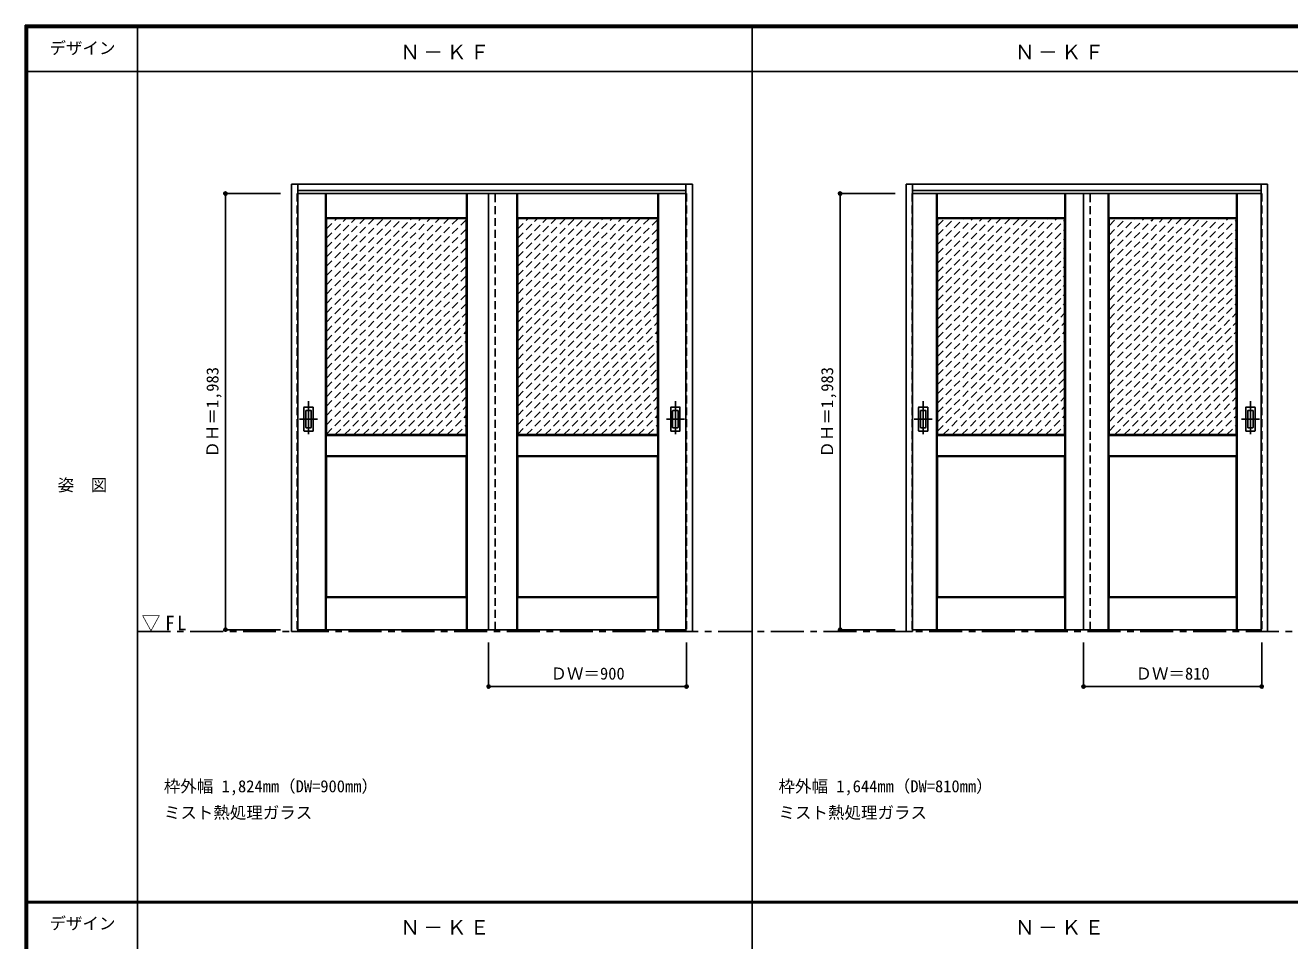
# Model space of a CAD drawing. Units: millimetres, scale not verified. Extents: x -6000 to 5700, y -4307 to 4260.
# Drawn here: x -6000 to -250, y 12 to 4175 of the extents above; entities that cross this region are included whole.
import ezdxf
from ezdxf.enums import TextEntityAlignment as Align

# ---------------------------------------------------------------- set-up
doc = ezdxf.new("R2010")
doc.units = ezdxf.units.MM
doc.header["$LTSCALE"] = 30
doc.header["$PDMODE"] = 32
doc.header["$PDSIZE"] = 15
doc.linetypes.add('CHAIN1', pattern=[8, 5, -1, 1, -1])
doc.linetypes.add('DASHED1', pattern=[1.8, 1.2, -0.6])
for name, color, linetype in [('0-0_補助線', 7, 'CHAIN1'), ('0-1_通り芯', 4, 'CHAIN1'), ('0-2_扉', 4, 'DASHED1'), ('0-3_仕上げ', 7, 'Continuous'), ('0-4_枠', 3, 'Continuous'), ('0-6_引手', 3, 'Continuous'), ('0-A_文字', 7, 'Continuous'), ('0-B_寸法', 4, 'Continuous'), ('0-C_ハッチ', 4, 'DASHED1'), ('F-1_枠', 6, 'Continuous'), ('F-A_文字', 7, 'Continuous')]:
    doc.layers.add(name, color=color, linetype=linetype)
doc.styles.add('ＭＳ ゴシック', font='')
doc.styles.get('ＭＳ ゴシック').set_extended_font_data('MS Gothic')

msp = doc.modelspace()

# ---------------------------------------------------------------- linework, layer by layer
at = {"layer": '0-0_補助線'}
msp.add_line((-5490, 1418), (5690, 1418), dxfattribs=at)
at = {"layer": '0-1_通り芯'}
for p, q in [((-4712, 2465), (-4712, 2303)), ((-3044, 2465), (-3044, 2303)), ((-1917, 2465), (-1917, 2303)), ((-429, 2465), (-429, 2303)), ((-4753, 2384), (-4671, 2384)), ((-3085, 2384), (-3003, 2384)), ((-1958, 2384), (-1876, 2384)), ((-470, 2384), (-388, 2384))]:
    msp.add_line(p, q, dxfattribs=at)
at = {"layer": '0-2_扉'}
for p, q in [((-4763, 3409.5), (-4763, 1426.5)), ((-4760, 3409.5), (-4763, 3409.5)), ((-3863, 1426.5), (-3863, 3409.5)), ((-2996, 3409.5), (-2993, 3409.5)), ((-2993, 3409.5), (-2993, 1426.5)), ((-1968, 3409.5), (-1968, 1426.5)), ((-1965, 3409.5), (-1968, 3409.5)), ((-1158, 1426.5), (-1158, 3409.5)), ((-381, 3409.5), (-378, 3409.5)), ((-4763, 1426.5), (-4760, 1426.5)), ((-2993, 1426.5), (-2996, 1426.5)), ((-1968, 1426.5), (-1965, 1426.5))]:
    msp.add_line(p, q, dxfattribs=at)
at = {"layer": '0-2_扉', "color": 3, "linetype": 'Continuous'}
for p, q in [((-2996, 3409.5), (-4760, 3409.5)), ((-3893, 1426.5), (-3893, 3409.5)), ((-381, 3409.5), (-1965, 3409.5)), ((-1188, 1426.5), (-1188, 3409.5)), ((-4760, 1426.5), (-2996, 1426.5)), ((-1965, 1426.5), (-381, 1426.5))]:
    msp.add_line(p, q, dxfattribs=at)
at = {"layer": '0-2_扉'}
msp.add_lwpolyline([(-378, 3409.5), (-378, 1426.5), (-381, 1426.5)], dxfattribs=at)
at = {"layer": '0-3_仕上げ'}
for p, q in [((-4635, 1426.5), (-4635, 3409.5)), ((-4633.5, 3298.5), (-4633.5, 3409.5)), ((-4632, 3300), (-4632, 3409.5)), ((-3994, 3300), (-3994, 3409.5)), ((-3992.5, 3298.5), (-3992.5, 3409.5)), ((-3991, 1426.5), (-3991, 3409.5)), ((-3765, 1426.5), (-3765, 3409.5)), ((-3763.5, 3298.5), (-3763.5, 3409.5)), ((-3762, 3300), (-3762, 3409.5)), ((-3124, 3300), (-3124, 3409.5)), ((-3122.5, 3298.5), (-3122.5, 3409.5)), ((-3121, 1426.5), (-3121, 3409.5)), ((-1856, 1426.5), (-1856, 3409.5)), ((-1853, 3300), (-1853, 3409.5)), ((-1273, 3300), (-1273, 3409.5)), ((-1271.5, 3298.5), (-1271.5, 3409.5)), ((-1270, 1426.5), (-1270, 3409.5)), ((-1076, 1426.5), (-1076, 3409.5)), ((-1073, 3300), (-1073, 3409.5)), ((-493, 3300), (-493, 3409.5)), ((-491.5, 3298.5), (-491.5, 3409.5)), ((-490, 1426.5), (-490, 3409.5)), ((-4632, 3300), (-4633.5, 3298.5)), ((-4631, 3296), (-4633.5, 3298.5)), ((-3994, 3300), (-4632, 3300)), ((-3992.5, 3298.5), (-3995, 3296)), ((-3994, 3300), (-3992.5, 3298.5)), ((-3762, 3300), (-3763.5, 3298.5)), ((-3761, 3296), (-3763.5, 3298.5)), ((-3124, 3300), (-3762, 3300)), ((-3122.5, 3298.5), (-3125, 3296)), ((-3124, 3300), (-3122.5, 3298.5)), ((-1853, 3300), (-1854.5, 3298.5)), ((-1273, 3300), (-1853, 3300)), ((-1073, 3300), (-1074.5, 3298.5)), ((-493, 3300), (-1073, 3300)), ((-4633.5, 2216), (-4633.5, 2311)), ((-3994, 2309.5), (-4632, 2309.5)), ((-4632, 2217.5), (-4632, 2309.5)), ((-3995, 2313.5), (-3992.5, 2311)), ((-3994, 2309.5), (-3992.5, 2311)), ((-3994, 2217.5), (-3994, 2309.5)), ((-3763.5, 2216), (-3763.5, 2311)), ((-3124, 2309.5), (-3762, 2309.5)), ((-3762, 2217.5), (-3762, 2309.5)), ((-3125, 2313.5), (-3122.5, 2311)), ((-3124, 2309.5), (-3122.5, 2311)), ((-3124, 2217.5), (-3124, 2309.5)), ((-1854.5, 2216), (-1854.5, 2311)), ((-1853, 2217.5), (-1853, 2309.5)), ((-1273, 2309.5), (-1853, 2309.5)), ((-1274, 2313.5), (-1271.5, 2311)), ((-1273, 2309.5), (-1271.5, 2311)), ((-1273, 2217.5), (-1273, 2309.5)), ((-1271.5, 2216), (-1271.5, 2311)), ((-1074.5, 2216), (-1074.5, 2311)), ((-1073, 2217.5), (-1073, 2309.5)), ((-493, 2309.5), (-1073, 2309.5)), ((-494, 2313.5), (-491.5, 2311)), ((-493, 2309.5), (-491.5, 2311)), ((-493, 2217.5), (-493, 2309.5)), ((-491.5, 2216), (-491.5, 2311)), ((-4632, 2217.5), (-4633.5, 2216)), ((-4631, 2213.5), (-4633.5, 2216)), ((-4632, 2217.5), (-3994, 2217.5)), ((-3992.5, 2216), (-3995, 2213.5)), ((-3762, 2217.5), (-3763.5, 2216)), ((-3761, 2213.5), (-3763.5, 2216)), ((-3762, 2217.5), (-3124, 2217.5)), ((-3122.5, 2216), (-3125, 2213.5)), ((-1853, 2217.5), (-1854.5, 2216)), ((-1852, 2213.5), (-1854.5, 2216)), ((-1853, 2217.5), (-1273, 2217.5)), ((-1073, 2217.5), (-1074.5, 2216)), ((-1072, 2213.5), (-1074.5, 2216)), ((-1073, 2217.5), (-493, 2217.5)), ((-4633.5, 1426.5), (-4633.5, 1574)), ((-4632, 1426.5), (-4632, 1572.5)), ((-3994, 1572.5), (-4632, 1572.5)), ((-3995, 1576.5), (-3992.5, 1574)), ((-3994, 1572.5), (-3992.5, 1574)), ((-3994, 1426.5), (-3994, 1572.5)), ((-3992.5, 1426.5), (-3992.5, 1574)), ((-3763.5, 1426.5), (-3763.5, 1574)), ((-3762, 1426.5), (-3762, 1572.5)), ((-3124, 1572.5), (-3762, 1572.5)), ((-3125, 1576.5), (-3122.5, 1574)), ((-3124, 1572.5), (-3122.5, 1574)), ((-3124, 1426.5), (-3124, 1572.5)), ((-3122.5, 1426.5), (-3122.5, 1574)), ((-1854.5, 1426.5), (-1854.5, 1574)), ((-1853, 1426.5), (-1853, 1572.5)), ((-1273, 1572.5), (-1853, 1572.5)), ((-1274, 1576.5), (-1271.5, 1574)), ((-1273, 1572.5), (-1271.5, 1574)), ((-1273, 1426.5), (-1273, 1572.5)), ((-1271.5, 1426.5), (-1271.5, 1574)), ((-1074.5, 1426.5), (-1074.5, 1574)), ((-1073, 1426.5), (-1073, 1572.5)), ((-493, 1572.5), (-1073, 1572.5)), ((-494, 1576.5), (-491.5, 1574)), ((-493, 1572.5), (-491.5, 1574)), ((-493, 1426.5), (-493, 1572.5)), ((-491.5, 1426.5), (-491.5, 1574))]:
    msp.add_line(p, q, dxfattribs=at)
at = {"layer": '0-3_仕上げ', "color": 3}
for p, q in [((-3995, 3296), (-4631, 3296)), ((-4631, 2313.5), (-4631, 3296)), ((-3995, 2313.5), (-3995, 3296)), ((-3125, 3296), (-3761, 3296)), ((-3761, 2313.5), (-3761, 3296)), ((-3125, 2313.5), (-3125, 3296)), ((-1852, 2313.5), (-1852, 3296)), ((-1274, 3296), (-1852, 3296)), ((-1274, 2313.5), (-1274, 3296)), ((-1072, 2313.5), (-1072, 3296)), ((-494, 3296), (-1072, 3296)), ((-494, 2313.5), (-494, 3296)), ((-3995, 2313.5), (-4631, 2313.5)), ((-3125, 2313.5), (-3761, 2313.5)), ((-1274, 2313.5), (-1852, 2313.5)), ((-494, 2313.5), (-1072, 2313.5)), ((-4631, 2213.5), (-3995, 2213.5)), ((-4631, 1576.5), (-4631, 2213.5)), ((-3995, 1576.5), (-3995, 2213.5)), ((-3761, 2213.5), (-3125, 2213.5)), ((-3761, 1576.5), (-3761, 2213.5)), ((-3125, 1576.5), (-3125, 2213.5)), ((-1852, 2213.5), (-1852, 1576.5)), ((-1852, 2213.5), (-1274, 2213.5)), ((-1274, 2213.5), (-1274, 1576.5)), ((-1072, 2213.5), (-1072, 1576.5)), ((-1072, 2213.5), (-494, 2213.5)), ((-494, 2213.5), (-494, 1576.5)), ((-3995, 1576.5), (-4631, 1576.5)), ((-3125, 1576.5), (-3761, 1576.5)), ((-1274, 1576.5), (-1852, 1576.5)), ((-494, 1576.5), (-1072, 1576.5))]:
    msp.add_line(p, q, dxfattribs=at)
at = {"layer": '0-3_仕上げ'}
for points in [[(-1852, 3296), (-1854.5, 3298.5), (-1854.5, 3409.5)], [(-1072, 3296), (-1074.5, 3298.5), (-1074.5, 3409.5)], [(-1273, 3300), (-1271.5, 3298.5), (-1274, 3296)], [(-493, 3300), (-491.5, 3298.5), (-494, 3296)], [(-4632, 2309.5), (-4633.5, 2311), (-4631, 2313.5)], [(-3994, 2217.5), (-3992.5, 2216), (-3992.5, 2311)], [(-3762, 2309.5), (-3763.5, 2311), (-3761, 2313.5)], [(-3124, 2217.5), (-3122.5, 2216), (-3122.5, 2311)], [(-1853, 2309.5), (-1854.5, 2311), (-1852, 2313.5)], [(-1073, 2309.5), (-1074.5, 2311), (-1072, 2313.5)], [(-1273, 2217.5), (-1271.5, 2216), (-1274, 2213.5)], [(-493, 2217.5), (-491.5, 2216), (-494, 2213.5)], [(-4632, 1572.5), (-4633.5, 1574), (-4631, 1576.5)], [(-3762, 1572.5), (-3763.5, 1574), (-3761, 1576.5)], [(-1853, 1572.5), (-1854.5, 1574), (-1852, 1576.5)], [(-1073, 1572.5), (-1074.5, 1574), (-1072, 1576.5)]]:
    msp.add_lwpolyline(points, dxfattribs=at)
at = {"layer": '0-4_枠'}
for p, q in [((-4790, 1418), (-4790, 3453)), ((-4790, 3453), (-2966, 3453)), ((-4760, 1418), (-4760, 3453)), ((-2996, 1427.04), (-2996, 3453)), ((-2966, 1418), (-2966, 3453)), ((-1995, 1418), (-1995, 3453)), ((-1995, 3453), (-351, 3453)), ((-1965, 1418), (-1965, 3453)), ((-381, 1427.04), (-381, 3453)), ((-351, 1418), (-351, 3453)), ((-4760, 3423), (-2996, 3423)), ((-1965, 3423), (-381, 3423)), ((-4760, 1418), (-4790, 1418)), ((-2996, 1426.7), (-2996, 1427.04)), ((-1965, 1418), (-1995, 1418)), ((-381, 1426.7), (-381, 1427.04))]:
    msp.add_line(p, q, dxfattribs=at)
for points in [[(-2966, 1418), (-2996, 1418), (-2996, 1426.7)], [(-351, 1418), (-381, 1418), (-381, 1426.7)]]:
    msp.add_lwpolyline(points, dxfattribs=at)
at = {"layer": '0-6_引手'}
for p, q in [((-4733, 2330.5), (-4733, 2437.5)), ((-4692.5, 2439), (-4731.5, 2439)), ((-4691, 2437.5), (-4691, 2330.5)), ((-3065, 2330.5), (-3065, 2437.5)), ((-3024.5, 2439), (-3063.5, 2439)), ((-3023, 2437.5), (-3023, 2330.5)), ((-1938, 2330.5), (-1938, 2437.5)), ((-1897.5, 2439), (-1936.5, 2439)), ((-1896, 2437.5), (-1896, 2330.5)), ((-450, 2330.5), (-450, 2437.5)), ((-409.5, 2439), (-448.5, 2439)), ((-408, 2437.5), (-408, 2330.5)), ((-4692.5, 2329), (-4731.5, 2329)), ((-3024.5, 2329), (-3063.5, 2329)), ((-1897.5, 2329), (-1936.5, 2329)), ((-409.5, 2329), (-448.5, 2329))]:
    msp.add_line(p, q, dxfattribs=at)
at = {"layer": '0-6_引手', "color": 7}
for p, q in [((-4724.5, 2346.5), (-4724.5, 2421.5)), ((-4701, 2423), (-4723, 2423)), ((-4699.5, 2421.5), (-4699.5, 2346.5)), ((-3056.5, 2346.5), (-3056.5, 2421.5)), ((-3033, 2423), (-3055, 2423)), ((-3031.5, 2421.5), (-3031.5, 2346.5)), ((-1929.5, 2346.5), (-1929.5, 2421.5)), ((-1906, 2423), (-1928, 2423)), ((-1904.5, 2421.5), (-1904.5, 2346.5)), ((-441.5, 2346.5), (-441.5, 2421.5)), ((-418, 2423), (-440, 2423)), ((-416.5, 2421.5), (-416.5, 2346.5)), ((-4701, 2345), (-4723, 2345)), ((-3033, 2345), (-3055, 2345)), ((-1906, 2345), (-1928, 2345)), ((-418, 2345), (-440, 2345))]:
    msp.add_line(p, q, dxfattribs=at)
at = {"layer": '0-6_引手'}
for centre, start, end in [((-4731.5, 2437.5), 90, 180), ((-4692.5, 2437.5), 0, 90), ((-3063.5, 2437.5), 90, 180), ((-3024.5, 2437.5), 0, 90), ((-1936.5, 2437.5), 90, 180), ((-1897.5, 2437.5), 0, 90), ((-448.5, 2437.5), 90, 180), ((-409.5, 2437.5), 0, 90), ((-4731.5, 2330.5), 180, 270), ((-4692.5, 2330.5), 270, 0), ((-3063.5, 2330.5), 180, 270), ((-3024.5, 2330.5), 270, 0), ((-1936.5, 2330.5), 180, 270), ((-1897.5, 2330.5), 270, 0), ((-448.5, 2330.5), 180, 270), ((-409.5, 2330.5), 270, 0)]:
    msp.add_arc(centre, 1.5, start, end, dxfattribs=at)
at = {"layer": '0-6_引手', "color": 7}
for centre, start, end in [((-4723, 2421.5), 90, 180), ((-4701, 2421.5), 0, 90), ((-3055, 2421.5), 90, 180), ((-3033, 2421.5), 0, 90), ((-1928, 2421.5), 90, 180), ((-1906, 2421.5), 0, 90), ((-440, 2421.5), 90, 180), ((-418, 2421.5), 0, 90), ((-4723, 2346.5), 180, 270), ((-4701, 2346.5), 270, 0), ((-3055, 2346.5), 180, 270), ((-3033, 2346.5), 270, 0), ((-1928, 2346.5), 180, 270), ((-1906, 2346.5), 270, 0), ((-440, 2346.5), 180, 270), ((-418, 2346.5), 270, 0)]:
    msp.add_arc(centre, 1.5, start, end, dxfattribs=at)
at = {"layer": '0-B_寸法'}
for p, q in [((-5090, 3409.5), (-4840, 3409.5)), ((-5090, 3409.5), (-5090, 1426.5)), ((-2295, 3409.5), (-2045, 3409.5)), ((-2295, 3409.5), (-2295, 1426.5)), ((-5090, 1426.5), (-4840, 1426.5)), ((-2295, 1426.5), (-2045, 1426.5)), ((-3893, 1168), (-3893, 1368)), ((-2993, 1168), (-2993, 1368)), ((-1188, 1168), (-1188, 1368)), ((-378, 1168), (-378, 1368)), ((-3893, 1168), (-2993, 1168)), ((-1188, 1168), (-378, 1168))]:
    msp.add_line(p, q, dxfattribs=at)
at = {"layer": '0-B_寸法', "color": 7}
for p in [(-5090, 3409.5), (-2295, 3409.5), (-5090, 1426.5), (-2295, 1426.5), (-3893, 1168), (-2993, 1168), (-1188, 1168), (-378, 1168)]:
    msp.add_point(p, dxfattribs=at)
at = {"layer": '0-C_ハッチ'}
for p, q in [((-4631, 3248.81), (-4583.81, 3296)), ((-4631, 2697.27), (-4032.27, 3296)), ((-4631, 2739.69), (-4074.69, 3296)), ((-4631, 2782.12), (-4117.12, 3296)), ((-4631, 2824.55), (-4159.55, 3296)), ((-4631, 2866.97), (-4201.97, 3296)), ((-4631, 2909.4), (-4244.4, 3296)), ((-4631, 2951.83), (-4286.83, 3296)), ((-4631, 2994.25), (-4329.25, 3296)), ((-4631, 3036.68), (-4371.68, 3296)), ((-4631, 3079.11), (-4414.11, 3296)), ((-4631, 3121.53), (-4456.53, 3296)), ((-4631, 3163.96), (-4498.96, 3296)), ((-4631, 3206.39), (-4541.39, 3296)), ((-4631, 2654.84), (-3995, 3290.84)), ((-3761, 3248.81), (-3713.81, 3296)), ((-3761, 2697.27), (-3162.27, 3296)), ((-3761, 2739.69), (-3204.69, 3296)), ((-3761, 2782.12), (-3247.12, 3296)), ((-3761, 2824.55), (-3289.55, 3296)), ((-3761, 2866.97), (-3331.97, 3296)), ((-3761, 2909.4), (-3374.4, 3296)), ((-3761, 2951.83), (-3416.83, 3296)), ((-3761, 2994.25), (-3459.25, 3296)), ((-3761, 3036.68), (-3501.68, 3296)), ((-3761, 3079.11), (-3544.11, 3296)), ((-3761, 3121.53), (-3586.53, 3296)), ((-3761, 3163.96), (-3628.96, 3296)), ((-3761, 3206.39), (-3671.39, 3296)), ((-3761, 2654.84), (-3125, 3290.84)), ((-1852, 3220.56), (-1776.56, 3296)), ((-1852, 2753.87), (-1309.87, 3296)), ((-1852, 3135.71), (-1691.71, 3296)), ((-1852, 3178.13), (-1734.13, 3296)), ((-1852, 2796.29), (-1352.3, 3296)), ((-1852, 2838.72), (-1394.72, 3296)), ((-1852, 2881.15), (-1437.15, 3296)), ((-1852, 2923.57), (-1479.57, 3296)), ((-1852, 2966), (-1522, 3296)), ((-1852, 3008.43), (-1564.43, 3296)), ((-1852, 3050.85), (-1606.85, 3296)), ((-1852, 3093.28), (-1649.28, 3296)), ((-1852, 3262.99), (-1818.99, 3296)), ((-1852, 2711.44), (-1274, 3289.44)), ((-1072, 3220.56), (-996.56, 3296)), ((-1072, 2753.87), (-529.87, 3296)), ((-1072, 3135.71), (-911.71, 3296)), ((-1072, 3178.13), (-954.13, 3296)), ((-1072, 2796.29), (-572.3, 3296)), ((-1072, 2838.72), (-614.72, 3296)), ((-1072, 2881.15), (-657.15, 3296)), ((-1072, 2923.57), (-699.57, 3296)), ((-1072, 2966), (-742, 3296)), ((-1072, 3008.43), (-784.43, 3296)), ((-1072, 3050.85), (-826.85, 3296)), ((-1072, 3093.28), (-869.28, 3296)), ((-1072, 3262.99), (-1038.99, 3296)), ((-1072, 2711.44), (-494, 3289.44)), ((-4631, 2612.42), (-3995, 3248.42)), ((-3761, 2612.42), (-3125, 3248.42)), ((-1852, 2669.02), (-1274, 3247.02)), ((-1072, 2669.02), (-494, 3247.02)), ((-4631, 2569.99), (-3995, 3205.99)), ((-4631, 2527.56), (-3995, 3163.56)), ((-3761, 2569.99), (-3125, 3205.99)), ((-3761, 2527.56), (-3125, 3163.56)), ((-1852, 2626.59), (-1274, 3204.59)), ((-1072, 2626.59), (-494, 3204.59)), ((-4631, 2485.14), (-3995, 3121.14)), ((-3761, 2485.14), (-3125, 3121.14)), ((-1852, 2584.16), (-1274, 3162.16)), ((-1852, 2541.74), (-1274, 3119.74)), ((-1072, 2584.16), (-494, 3162.16)), ((-1072, 2541.74), (-494, 3119.74)), ((-4631, 2442.71), (-3995, 3078.71)), ((-3761, 2442.71), (-3125, 3078.71)), ((-1852, 2499.31), (-1274, 3077.31)), ((-1072, 2499.31), (-494, 3077.31)), ((-4631, 2400.28), (-3995, 3036.28)), ((-4631, 2357.86), (-3995, 2993.86)), ((-3761, 2400.28), (-3125, 3036.28)), ((-3761, 2357.86), (-3125, 2993.86)), ((-1852, 2456.88), (-1274, 3034.88)), ((-1852, 2414.46), (-1274, 2992.46)), ((-1072, 2456.88), (-494, 3034.88)), ((-1072, 2414.46), (-494, 2992.46)), ((-4631, 2315.43), (-3995, 2951.43)), ((-3761, 2315.43), (-3125, 2951.43)), ((-1852, 2372.03), (-1274, 2950.03)), ((-1072, 2372.03), (-494, 2950.03)), ((-4590.5, 2313.5), (-3995, 2909)), ((-3720.5, 2313.5), (-3125, 2909)), ((-1852, 2329.6), (-1274, 2907.6)), ((-1072, 2329.6), (-494, 2907.6)), ((-4548.08, 2313.5), (-3995, 2866.58)), ((-4505.65, 2313.5), (-3995, 2824.15)), ((-3678.08, 2313.5), (-3125, 2866.58)), ((-3635.65, 2313.5), (-3125, 2824.15)), ((-1825.68, 2313.5), (-1274, 2865.18)), ((-1783.25, 2313.5), (-1274, 2822.75)), ((-1045.68, 2313.5), (-494, 2865.18)), ((-1003.25, 2313.5), (-494, 2822.75)), ((-4463.22, 2313.5), (-3995, 2781.73)), ((-3593.22, 2313.5), (-3125, 2781.73)), ((-1740.83, 2313.5), (-1274, 2780.33)), ((-960.83, 2313.5), (-494, 2780.33)), ((-4420.8, 2313.5), (-3995, 2739.3)), ((-3550.8, 2313.5), (-3125, 2739.3)), ((-1698.4, 2313.5), (-1274, 2737.9)), ((-918.4, 2313.5), (-494, 2737.9)), ((-4378.37, 2313.5), (-3995, 2696.87)), ((-4335.95, 2313.5), (-3995, 2654.45)), ((-3508.37, 2313.5), (-3125, 2696.87)), ((-3465.95, 2313.5), (-3125, 2654.45)), ((-1655.97, 2313.5), (-1274, 2695.47)), ((-1613.55, 2313.5), (-1274, 2653.05)), ((-875.97, 2313.5), (-494, 2695.47)), ((-833.55, 2313.5), (-494, 2653.05)), ((-4293.52, 2313.5), (-3995, 2612.02)), ((-3423.52, 2313.5), (-3125, 2612.02)), ((-1571.12, 2313.5), (-1274, 2610.62)), ((-791.12, 2313.5), (-494, 2610.62)), ((-4251.09, 2313.5), (-3995, 2569.59)), ((-3381.09, 2313.5), (-3125, 2569.59)), ((-1528.69, 2313.5), (-1274, 2568.19)), ((-748.69, 2313.5), (-494, 2568.19)), ((-4208.67, 2313.5), (-3995, 2527.17)), ((-4166.24, 2313.5), (-3995, 2484.74)), ((-3338.67, 2313.5), (-3125, 2527.17)), ((-3296.24, 2313.5), (-3125, 2484.74)), ((-1486.27, 2313.5), (-1274, 2525.77)), ((-1443.84, 2313.5), (-1274, 2483.34)), ((-706.27, 2313.5), (-494, 2525.77)), ((-663.84, 2313.5), (-494, 2483.34)), ((-4123.81, 2313.5), (-3995, 2442.31)), ((-3253.81, 2313.5), (-3125, 2442.31)), ((-1401.41, 2313.5), (-1274, 2440.91)), ((-621.41, 2313.5), (-494, 2440.91)), ((-4081.39, 2313.5), (-3995, 2399.89)), ((-4038.96, 2313.5), (-3995, 2357.46)), ((-3211.39, 2313.5), (-3125, 2399.89)), ((-3168.96, 2313.5), (-3125, 2357.46)), ((-1358.99, 2313.5), (-1274, 2398.49)), ((-578.99, 2313.5), (-494, 2398.49)), ((-3996.53, 2313.5), (-3995, 2315.03)), ((-3126.53, 2313.5), (-3125, 2315.03)), ((-1316.56, 2313.5), (-1274, 2356.06)), ((-536.56, 2313.5), (-494, 2356.06))]:
    msp.add_line(p, q, dxfattribs=at)
at = {"layer": 'F-1_枠'}
for p, q in [((-6000, 4175), (5700, 4175)), ((-6000, 4175), (-6000, -4205)), ((-6000, 4170), (5700, 4170)), ((-6000, 4165), (5700, 4165)), ((-5995, 4175), (-5995, -4205)), ((-5990, 4175), (-5990, -4205)), ((-5490, 4175), (-5490, -3790)), ((-2695, -3790), (-2695, 4175)), ((-6000, 3965), (5700, 3965)), ((-6000, 190.5), (5700, 190.5)), ((-6000, 187.5), (5700, 187.5)), ((-6000, 184.5), (5700, 184.5))]:
    msp.add_line(p, q, dxfattribs=at)

# ---------------------------------------------------------------- texts
at = {"layer": '0-A_文字', "style": 'ＭＳ ゴシック'}
for s, p in [('枠外幅 1,824mm（DW=900mm）', (-5370, 670.5)), ('枠外幅 1,644mm（DW=810mm）', (-2575, 670.5)), ('ミスト熱処理ガラス', (-5370, 550.5)), ('ミスト熱処理ガラス', (-2575, 550.5))]:
    msp.add_text(s, height=54.99, dxfattribs=at).set_placement(p, align=Align.BOTTOM_LEFT)
at = {"layer": '0-A_文字', "char_height": 65.98, "attachment_point": 7, "style": 'ＭＳ ゴシック'}
for s, insert in [('\\T1.17;Ｎ－ＫＦ', (-4295, 4020)), ('\\T1.17;Ｎ－ＫＦ', (-1500, 4020)), ('\\T1.26;\\W0.95;▽FL', (-5471.25, 1418)), ('\\T1.17;Ｎ－ＫＥ', (-4295, 39.5)), ('\\T1.17;Ｎ－ＫＥ', (-1500, 39.5))]:
    msp.add_mtext(s, dxfattribs=dict(at, insert=insert))
at = {"layer": '0-B_寸法', "color": 7, "style": 'ＭＳ ゴシック'}
for p in [(-5105, 2208.75), (-2310, 2208.75)]:
    msp.add_text('ＤＨ＝1,983', height=54.99, rotation=90, dxfattribs=at).set_placement(p, align=Align.BOTTOM_LEFT)
for s, p in [('ＤＷ＝900', (-3611.75, 1183)), ('ＤＷ＝810', (-951.75, 1183))]:
    msp.add_text(s, height=54.99, dxfattribs=at).set_placement(p, align=Align.BOTTOM_LEFT)
at = {"layer": 'F-A_文字', "style": 'ＭＳ ゴシック'}
for s, p in [('デザイン', (-5890, 4027.5)), ('姿\u3000図', (-5852.5, 2040.25)), ('デザイン', (-5890, 47))]:
    msp.add_text(s, height=54.99, dxfattribs=at).set_placement(p, align=Align.BOTTOM_LEFT)

doc.saveas('drawing.dxf')
